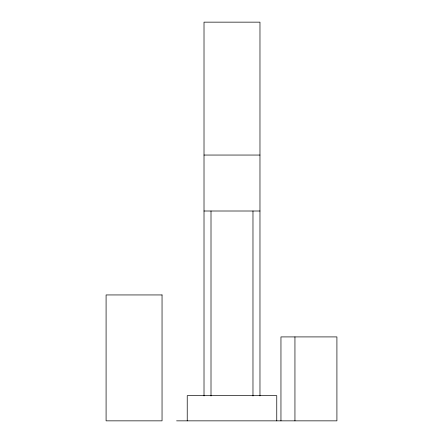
<?xml version="1.0" encoding="UTF-8"?>
<svg xmlns="http://www.w3.org/2000/svg" width="443" height="443" viewBox="0 0 443 443"><rect width="100%" height="100%" fill="white"/><g stroke="black" fill="none" stroke-linecap="round" stroke-linejoin="round"><path stroke-width="0.66" d="M204.013 155.05L259.969 155.05M204.013 211.006L259.969 211.006M176.596 420.85L336.913 420.85L336.913 336.913L280.956 336.913L280.956 420.85M294.944 336.913L294.944 420.85M276.759 420.85L276.759 395.671L187.228 395.671L187.228 420.85M259.969 395.931L259.969 22.15L204.013 22.15L204.013 395.931M252.975 211.006L252.975 395.998M211.006 211.006L211.006 395.998M162.044 294.944L106.087 294.944L106.087 420.85L162.044 420.85L162.044 294.944"/></g></svg>
